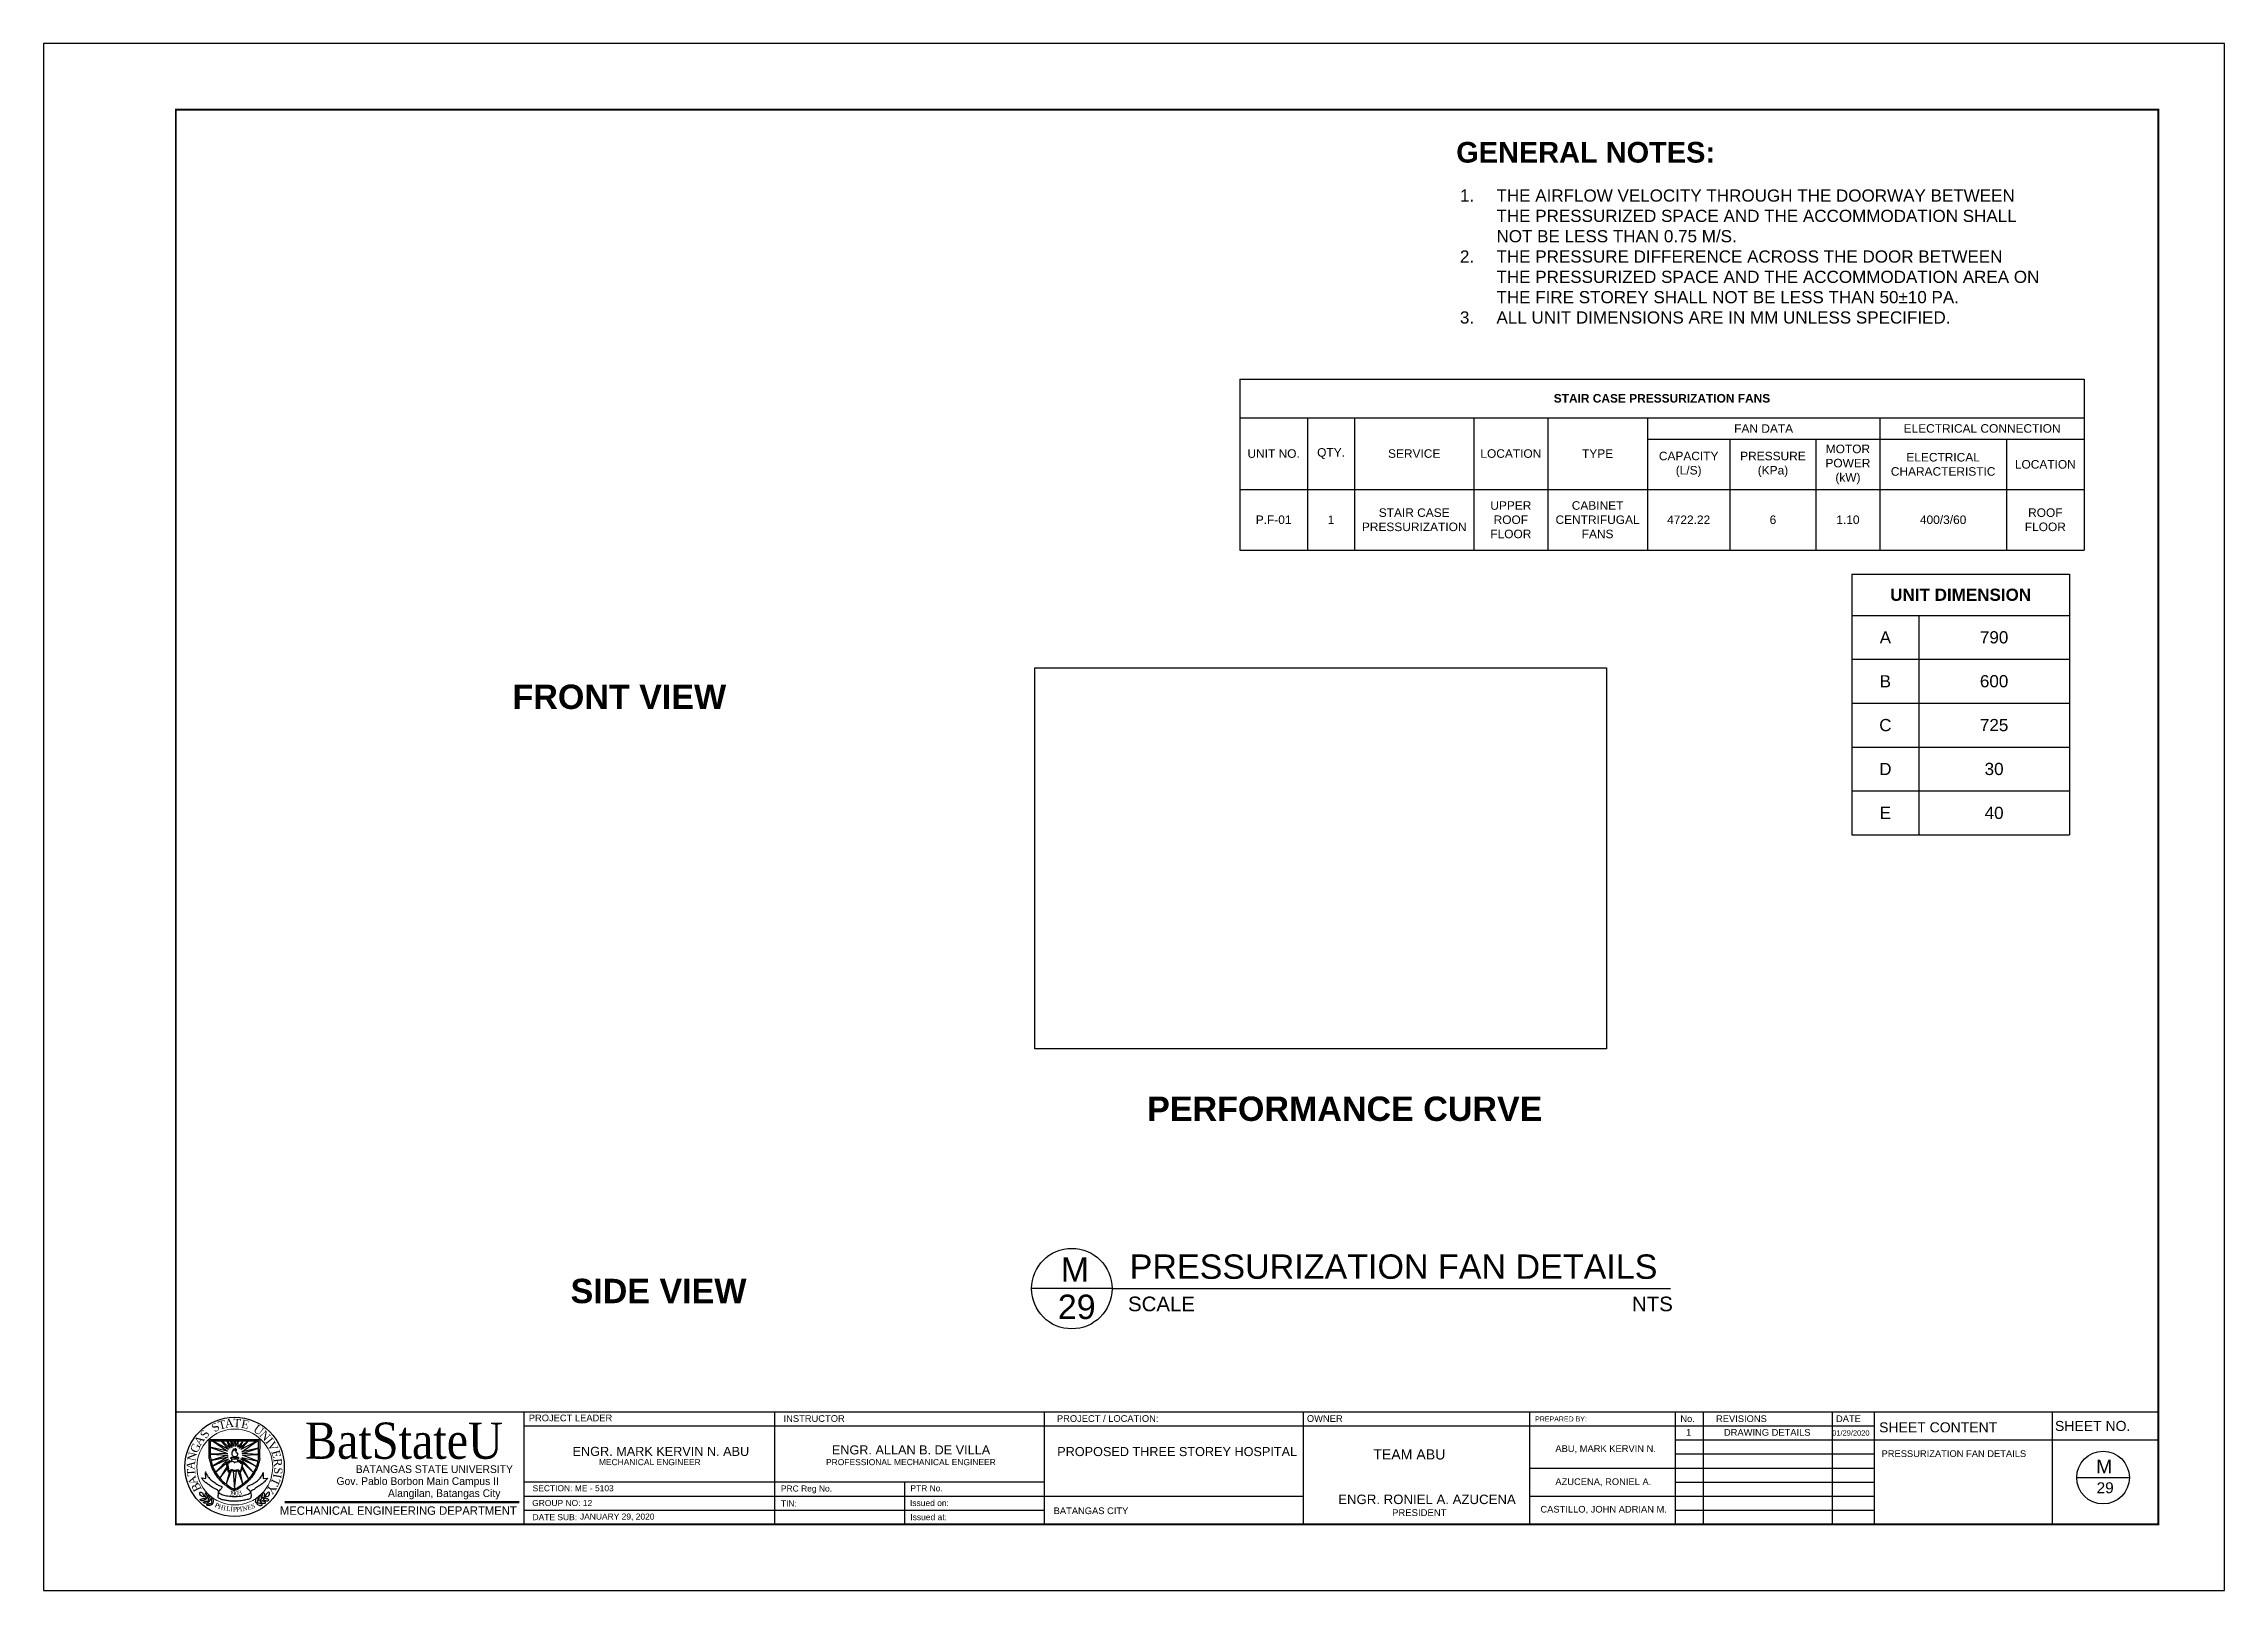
# Model space of a CAD drawing. Header units: inches. Extents: x 65.9 to 83.8, y 20.5 to 33.2.
import ezdxf
from ezdxf.enums import TextEntityAlignment as Align

# ---------------------------------------------------------------- set-up
doc = ezdxf.new("R2010")
doc.units = ezdxf.units.IN
doc.header["$MEASUREMENT"] = 0
doc.layers.add('.1', color=1, linetype='Continuous')
doc.layers.add('template', color=7, linetype='Continuous')
doc.styles.add('arial', font='arial.ttf')
doc.styles.add('CGOTHIC', font='GOTHIC.TTF')
doc.styles.add('GARAMOND', font='GARA.TTF')
picture_1 = doc.add_image_def('image1.png', size_in_pixel=(843, 562))

# ---------------------------------------------------------------- blocks, each defined once
blk = doc.blocks.new('*T1')
at = {"color": 0, "linetype": 'ByBlock', "lineweight": -2, "transparency": 16777216}
for p, q in [((0, 0), (1.784586788549234, 0)), ((0, 0), (0, -2.138368696564285)), ((1.784586788549234, 0), (1.784586788549234, -2.138368696564285)), ((0, -0.338368696564288), (1.784586788549234, -0.338368696564288)), ((0.5486860222446808, -0.338368696564288), (0.5486860222446808, -2.138368696564285)), ((0, -0.6983686965642875), (1.784586788549234, -0.6983686965642875)), ((0, -1.058368696564287), (1.784586788549234, -1.058368696564287)), ((0, -1.418368696564286), (1.784586788549234, -1.418368696564286)), ((0, -1.778368696564286), (1.784586788549234, -1.778368696564286)), ((0, -2.138368696564285), (1.784586788549234, -2.138368696564285))]:
    blk.add_line(p, q, dxfattribs=at)
at = {"color": 0, "transparency": 16777216, "char_height": 0.1, "attachment_point": 5, "style": 'arial'}
for s, insert, width in [('{\\fArial|b1|i0|c0|p34;UNIT DIMENSION}', (0.892293394274617, -0.169184348282144), 1.664586788549234), ('A', (0.2743430111223404, -0.5183686965642877), 0.4286860222446808), ('790', (1.166636405396957, -0.5183686965642877), 1.115900766304553), ('B', (0.2743430111223404, -0.8783686965642872), 0.4286860222446808), ('600', (1.166636405396957, -0.8783686965642872), 1.115900766304553), ('C', (0.2743430111223404, -1.238368696564287), 0.4286860222446808), ('725', (1.166636405396957, -1.238368696564287), 1.115900766304553), ('D', (0.2743430111223404, -1.598368696564286), 0.4286860222446808), ('30', (1.166636405396957, -1.598368696564286), 1.115900766304553), ('E', (0.2743430111223404, -1.958368696564282), 0.4286860222446808), ('40', (1.166636405396957, -1.958368696564282), 1.115900766304553)]:
    blk.add_mtext(s, dxfattribs=dict(at, insert=insert, width=width))
blk = doc.blocks.new('*T2')
at = {"color": 0, "linetype": 'ByBlock', "lineweight": -2, "transparency": 16777216}
for p, q in [((0, 0), (6.930939938397216, 0)), ((0, 0), (0, -1.403412324716573)), ((6.930939938397216, 0), (6.930939938397216, -1.403412324716573)), ((0, -0.3173333333333339), (6.930939938397216, -0.3173333333333339)), ((0.5572474676223749, -0.3173333333333339), (0.5572474676223749, -1.403412324716573)), ((0.9424120257077391, -0.3173333333333339), (0.9424120257077391, -1.403412324716573)), ((1.922062638610058, -0.3173333333333339), (1.922062638610058, -1.403412324716573)), ((2.528537654226668, -0.3173333333333339), (2.528537654226668, -1.403412324716573)), ((3.345737317862827, -0.3173333333333339), (3.345737317862827, -1.403412324716573)), ((5.253747340332325, -0.3173333333333339), (5.253747340332325, -1.403412324716573)), ((3.345737317862827, -0.4946666666666673), (6.930939938397216, -0.4946666666666673)), ((4.023224866034369, -0.4946666666666673), (4.023224866034369, -1.403412324716573)), ((4.729183287072999, -0.4946666666666673), (4.729183287072999, -1.403412324716573)), ((6.291724142940524, -0.4946666666666673), (6.291724142940524, -1.403412324716573)), ((0, -0.906256480218282), (6.930939938397216, -0.906256480218282)), ((0, -1.403412324716573), (6.930939938397216, -1.403412324716573))]:
    blk.add_line(p, q, dxfattribs=at)
at = {"color": 0, "transparency": 16777216, "char_height": 0.06999999999999999, "attachment_point": 5, "style": 'arial'}
for s, insert, width in [('{\\fArial|b1|i0|c0|p34;STAIR CASE PRESSURIZATION FANS}', (3.465469969198622, -0.1586666666666687), 6.846939938397225), ('FAN DATA', (4.299742329097583, -0.4060000000000024), 1.824010022469509), ('ELECTRICAL CONNECTION', (6.092343639364771, -0.4060000000000024), 1.593192598064892), ('UNIT NO.', (0.2786237338111874, -0.6117949067758097), 0.4732474676223691), ('QTY.', (0.7498297466650712, -0.6117949067758097), 0.3011645580853699), ('SERVICE', (1.432237332158891, -0.6117949067758097), 0.8956506129023214), ('LOCATION', (2.225300146418363, -0.6117949067758097), 0.5224750156166041), ('TYPE', (2.937137486044747, -0.6117949067758097), 0.7331996636361598), ('CAPACITY (L/S)', (3.684481091948598, -0.7004615734424782), 0.593487548171547), ('PRESSURE (KPa)', (4.376204076553691, -0.7004615734424782), 0.6219584210386305), ('MOTOR POWER (kW)', (4.991465313702676, -0.7004615734424782), 0.4405640532593313), ('ELECTRICAL CHARACTERISTIC', (5.772735741636424, -0.7004615734424782), 0.9539768026081962), ('LOCATION', (6.61133204066887, -0.7004615734424782), 0.5552157954566954), ('STAIR CASE PRESSURIZATION', (1.432237332158891, -1.154834402467429), 0.8956506129023214), ('UPPER ROOF FLOOR', (2.225300146418363, -1.154834402467429), 0.5224750156166041), ('CABINET CENTRIFUGAL FANS', (2.937137486044747, -1.154834402467429), 0.7331996636361598), ('ROOF FLOOR', (6.61133204066887, -1.154834402467429), 0.5552157954566954), ('P.F-01', (0.2786237338111874, -1.154834402467429), 0.4732474676223691), ('1', (0.7498297466650712, -1.154834402467429), 0.3011645580853699), ('4722.22', (3.684481091948598, -1.154834402467429), 0.593487548171547), ('6', (4.376204076553691, -1.154834402467429), 0.6219584210386305), ('1.10', (4.991465313702676, -1.154834402467429), 0.4405640532593313), ('400/3/60', (5.772735741636424, -1.154834402467429), 0.9539768026081962)]:
    blk.add_mtext(s, dxfattribs=dict(at, insert=insert, width=width))

msp = doc.modelspace()

# ---------------------------------------------------------------- linework, layer by layer
at = {"layer": '.1', "color": 0}
msp.add_line((83.82346403706649, 33.22344257239011), (65.92773494271594, 33.22344257239011), dxfattribs=at)
for q in [(74.03507312343636, 23.00949355143529), (79.27846869559036, 23.00949355143529)]:
    msp.add_line((74.69562005889675, 23.00949355143529), q)
msp.add_circle((74.36534659116656, 23.00949355143529), 0.3302734677301942)
at = {"layer": 'template'}
for p, q in [((65.92773494271594, 33.22344257239011), (65.92773494271594, 20.53374376003246)), ((83.82346403706649, 20.53374376003246), (83.82346403706649, 33.22344257239011)), ((67.01232458479788, 21.99904747677111), (83.2811692160254, 21.99904747677111)), ((69.8688234754704, 21.9992412844134), (69.8688234754704, 21.07603858107349)), ((69.8688234754704, 21.99904747677111), (69.8688234754704, 21.07603858107349)), ((69.8688234754704, 21.88367136480904), (80.06642793450956, 21.88367136480904)), ((71.925509130054, 21.9992412844134), (71.925509130054, 21.07603858107349)), ((71.925509130054, 21.99904747677111), (71.925509130054, 21.07603858107349)), ((74.14103942009498, 21.07603858107349), (74.14103942009498, 21.99904747677111)), ((76.26385662881447, 21.99904747677111), (76.26385662881447, 21.07603858107349)), ((78.12102072075734, 21.99904747677111), (78.12102072075734, 21.07603858107349)), ((79.3160296603971, 21.99904747677111), (79.3160296603971, 21.07603858107349)), ((79.54678188432118, 21.99904747677111), (79.54678188432118, 21.07603858107349)), ((79.74938728482417, 21.88367136480904), (80.95010609286695, 21.88367136480899)), ((80.60397775698013, 21.99904747677111), (80.60397775698013, 21.07603858107349)), ((80.95010609286695, 21.99904747677111), (80.95010609286695, 21.07603858107349)), ((82.40926672615834, 21.99904747677111), (82.40926672615834, 21.07603858107349)), ((67.28745359803762, 21.77260317593781), (67.70415643786461, 21.77182300119271)), ((67.28745359803762, 21.616387510265), (67.28745359803762, 21.77260317593781)), ((67.4361289352718, 21.67600597779973), (67.29233716015429, 21.70728920487052)), ((67.29233716015429, 21.70728920487052), (67.4361289352718, 21.65743138866248)), ((67.296288807168, 21.76123671853601), (67.69244973127203, 21.76123671853601)), ((67.296288807168, 21.62261774056965), (67.296288807168, 21.76123671853601)), ((67.4361289352718, 21.65743138866248), (67.3011407604669, 21.65156602041092)), ((67.44591077395043, 21.68969222568812), (67.31287853089694, 21.76123671853601)), ((67.31287853089694, 21.76123671853601), (67.4361289352718, 21.67600597779973)), ((67.39211093371009, 21.76123671853601), (67.38624204849415, 21.75519150969303)), ((67.38624204849415, 21.75519150969303), (67.44591077395043, 21.68969222568812)), ((67.45667030601348, 21.69946832523426), (67.39211093371009, 21.76123671853601)), ((67.43710717363817, 21.76123671853601), (67.4322159818079, 21.76123671853601)), ((67.4322159818079, 21.76123671853601), (67.45667030601348, 21.69946832523426)), ((67.47134333652198, 21.7063115949157), (67.43710717363817, 21.76123671853601)), ((67.47134333652198, 21.76123671853601), (67.46098775215026, 21.7580110609518)), ((67.46098775215026, 21.7580110609518), (67.47134333652198, 21.7063115949157)), ((67.48601582204984, 21.71413247455252), (67.47134333652198, 21.76123671853601)), ((67.48992877551134, 21.76123671853601), (67.48601582204984, 21.71413247455252)), ((67.50362302267493, 21.76123671853601), (67.48992877551134, 21.76123671853601)), ((67.52123022330065, 21.76123671853601), (67.50362302267493, 21.71511008450674)), ((67.50362302267493, 21.71511008450674), (67.50362302267493, 21.76123671853601)), ((67.5642699864965, 21.76123671853601), (67.52123022330065, 21.70826681482519)), ((67.52123022330065, 21.70826681482519), (67.52807734688062, 21.76123671853601)), ((67.52807734688062, 21.76123671853601), (67.52123022330065, 21.76123671853601)), ((67.60926622642458, 21.76123671853601), (67.53590270882776, 21.69849071527919)), ((67.53590270882776, 21.69849071527919), (67.5642699864965, 21.76123671853601)), ((67.68360743740934, 21.76123671853601), (67.5466627858709, 21.6887146157333)), ((67.5466627858709, 21.6887146157333), (67.60926622642458, 21.76123671853601)), ((67.55350990945172, 21.67014031807271), (67.68360743740934, 21.76123671853601)), ((67.69244973127203, 21.70044593518842), (67.55350990945172, 21.67014031807271)), ((67.55742286291562, 21.65547616875265), (67.69244973127203, 21.70044593518842)), ((67.69244973127203, 21.64961080050174), (67.55742286291562, 21.65547616875265)), ((67.69244973127203, 21.62144269540509), (67.69244973127203, 21.76123671853601)), ((67.70128494040065, 21.616387510265), (67.70415643786461, 21.77182300119271)), ((79.3160296603971, 21.76829525284672), (81.25574320537416, 21.76829525284672)), ((80.6497810187341, 21.76829525284672), (83.28116921602552, 21.76829525284672)), ((67.25803105472048, 21.45114270813452), (67.25612057074281, 21.50083090736758)), ((67.44004134375487, 21.64178992086492), (67.30104145053966, 21.59951787418533)), ((67.30104145053966, 21.59951787418533), (67.4410195821209, 21.63005860141054)), ((67.3011407604669, 21.65156602041092), (67.44004134375487, 21.64178992086492)), ((67.4410195821209, 21.63005860141054), (67.3144577533566, 21.55232258295335)), ((67.3144577533566, 21.55232258295335), (67.44591077395043, 21.61246191370331)), ((67.44591077395043, 21.61246191370331), (67.33844396732567, 21.50265869104159)), ((67.33844396732567, 21.50265869104159), (67.45569261262878, 21.60073059424867)), ((67.431237743443, 21.54598501974347), (67.3750822043983, 21.45306051809423)), ((67.3750822043983, 21.45306051809423), (67.43319422017439, 21.53132087042509)), ((67.425092214339, 21.57513508061701), (67.43903749134765, 21.51106971227805)), ((67.42585025300494, 21.40557040935949), (67.4703650981555, 21.51665701258177)), ((67.45373613589655, 21.50688091303631), (67.42585025300494, 21.40557040935949)), ((67.43590058882236, 21.57377170268306), (67.44635711223557, 21.51420482637202)), ((67.46945846217741, 21.61383116857159), (67.46945846217741, 21.59564667271389)), ((67.48210286858628, 21.51372418271826), (67.49436926921922, 21.36269608445845)), ((67.49436926921922, 21.36269608445845), (67.50949190788955, 21.51470179267254)), ((67.51981307469745, 21.61165928890751), (67.51981307469745, 21.59348188167838)), ((67.52220846166554, 21.51372418271826), (67.56164891727431, 21.4045760903043)), ((67.64895878113524, 21.50045194183086), (67.53492447046202, 21.60366342411198)), ((67.56164891727431, 21.4045760903043), (67.53981566229018, 21.50785852299056)), ((67.55771878683353, 21.5685464153678), (67.54307954506046, 21.51315959402318)), ((67.6739053087048, 21.55132182714273), (67.5466627858709, 21.61246191370331)), ((67.5466627858709, 21.61246191370331), (67.64895878113524, 21.50045194183086)), ((67.54883071468439, 21.51002447992918), (67.56591189800437, 21.57561696765678)), ((67.55350990945172, 21.62419294168255), (67.6739053087048, 21.55132182714273)), ((67.55350990945172, 21.62419294168255), (67.68641984196452, 21.59379656091728)), ((67.5544881478186, 21.53718653015236), (67.60922012113124, 21.44819943912684)), ((67.55937879466731, 21.64178992086492), (67.69244973127203, 21.64961080050174)), ((67.68641984196452, 21.59379656091728), (67.55937879466731, 21.64178992086492)), ((67.60922012113124, 21.44819943912684), (67.56035703303294, 21.5498954595623)), ((67.72815104521854, 21.50125724236257), (67.73018524052466, 21.4524734681985)), ((78.12102072075734, 21.53754302892214), (80.06642793451019, 21.53754302892214)), ((79.3160296603971, 21.65291914088472), (80.95010609286695, 21.65291914088446)), ((79.74938728482417, 21.53754302892214), (80.95010609286695, 21.53754302892214)), ((67.22487967627481, 21.45801877447401), (67.25803105472048, 21.45114270813452)), ((67.73018524052466, 21.4524734681985), (67.76273073732565, 21.45354269627576)), ((69.8688234754704, 21.42397431715657), (74.14103942009498, 21.42397431715657)), ((69.8688234754704, 21.30799573846216), (76.26385662881447, 21.30799573846151)), ((72.99337305130396, 21.42397431715657), (72.99337305130396, 21.07603858107317)), ((78.12102072075734, 21.30679080499796), (80.06642793451019, 21.30679080499796)), ((79.3160296603971, 21.4221669169601), (80.95010609286695, 21.42216691695982)), ((79.74938728482417, 21.30679080499796), (80.95010609286695, 21.30679080499796)), ((82.61133247871052, 21.45893319757694), (83.04399289856926, 21.45893319757694)), ((69.8688234754704, 21.19201715976767), (71.73165568623827, 21.19201715976767)), ((69.8688234754704, 21.19201715976767), (74.14103942009436, 21.19201715976761)), ((71.925509130054, 21.19201715976767), (73.78834134082146, 21.19201715976767)), ((79.3160296603971, 21.19141469303555), (80.95010609286695, 21.19141469303555)), ((65.92773494271594, 20.53374376003246), (83.82346403706649, 20.53374376003246))]:
    msp.add_line(p, q, dxfattribs=at)
at = {"layer": 'template', "linetype": 'Continuous', "ltscale": 0.5}
msp.add_line((71.925509130054, 21.99904747677111), (71.925509130054, 21.07603858107349), dxfattribs=at)
at = {"layer": 'template', "linetype": 'Continuous', "lineweight": 50}
msp.add_line((67.9072063277479, 21.25780706203481), (69.82889395700207, 21.25780706203481), dxfattribs=at)
at = {"layer": 'template', "linetype": 'Continuous', "const_width": 0.01538348159496552}
msp.add_lwpolyline([(67.01232458479788, 21.07603858107349), (83.28116921602552, 21.07603858107349), (83.28116921602552, 32.68114775134937), (67.01232458479788, 32.68114775134937)], close=True, dxfattribs=at)
at = {"layer": 'template'}
for centre, radius in [((67.49510494028308, 21.54733594352875), 0.4078973871286183), ((82.82766268863944, 21.45893319757694), 0.2163302099292027)]:
    msp.add_circle(centre, radius, dxfattribs=at)
at = {"layer": 'template', "lineweight": 20}
for centre, radius in [((67.49510494028308, 21.54733594352875), 0.4078973871286183), ((67.49656690523133, 21.54615943638082), 0.3115138114133634)]:
    msp.add_circle(centre, radius, dxfattribs=at)
at = {"layer": 'template', "start_tangent": (-0.9999999999999999, 0)}
msp.add_spline([(67.49316268440461, 21.62994492583395), (67.48081671675138, 21.6366555740105), (67.47431892508834, 21.6468295380729), (67.47431892508834, 21.65808604339118), (67.47431892508834, 21.6667449160564), (67.47691793275774, 21.67129077319721), (67.47951748540746, 21.67994964586311), (67.48341626940058, 21.67908367115446), (67.48471550074524, 21.68774254381996), (67.48731505339524, 21.69423662544984), (67.49078057861342, 21.68947420176231), (67.49749472717397, 21.68341325322548), (67.50269328749201, 21.68341325322548), (67.50226002871719, 21.69034017647159), (67.49987737794649, 21.69661769155546), (67.50031063672137, 21.69878248259105), (67.50659207148541, 21.69337065074059), (67.50659207148541, 21.68839195198266), (67.50767494593217, 21.68362952829555), (67.50767494593217, 21.6784342629911), (67.50572555393623, 21.67042479848798), (67.51049085547979, 21.66306474214825), (67.5163390314705, 21.66328130869503), (67.5200209135867, 21.65375675279564), (67.51893803913978, 21.64596356336385), (67.51330676502565, 21.63535675768467), (67.50789184781061, 21.63081060906766), (67.50117715426998, 21.62951179274124), (67.4929463275075, 21.62951179274124), (67.49337958628209, 21.62951179274124)], degree=3, dxfattribs=at)
at = {"layer": 'template'}
for points, knots in [([(67.25906016134994, 21.50602805473947), (67.24996735364229, 21.50602805473947), (67.27207945422262, 21.4766325961519), (67.28247655253196, 21.45622662112954), (67.3105822365122, 21.43126436870783), (67.34211450500757, 21.4128454025264), (67.36263237617251, 21.39203074516474), (67.3956532583409, 21.38671998856527), (67.38781428459791, 21.37002602201555), (67.37925106806111, 21.36104197281169), (67.36780680052843, 21.35409095516219), (67.35894288961552, 21.33636198727994), (67.38681528045103, 21.3205777521746), (67.41864544524267, 21.31142039983832), (67.45802613020427, 21.30458023141683), (67.49035995632701, 21.30499373440948), (67.52835851506458, 21.30434727441881), (67.57068745172361, 21.30942411639945), (67.60580797275324, 21.32371043032178), (67.62501469117163, 21.33508224791803), (67.62505855859129, 21.34736601084274), (67.61472993231737, 21.35487565915669), (67.60812400022283, 21.36404182188106), (67.59619864094796, 21.37027745171254), (67.59983415881473, 21.38258647891832), (67.61076439591287, 21.39563304245079), (67.63560272961607, 21.39960087697197), (67.66145276420573, 21.41800593069938), (67.68600760955954, 21.43483750214541), (67.70442406092812, 21.45347091650414), (67.71578634458618, 21.47039216034922), (67.72579135991171, 21.48298015940911), (67.72817017498565, 21.49907198522156), (67.72815104521854, 21.50125724236126)], [0, 0, 0, 0, 0.05015677469219555, 0.09732988766647072, 0.1694151139278983, 0.2384692306494788, 0.2973822676683504, 0.3451903182396956, 0.3616090209925562, 0.3847529242964197, 0.4154017067456758, 0.4352101649147582, 0.4800821809355452, 0.5490858808861575, 0.6375930781833767, 0.6923967532031811, 0.7281811549174904, 0.8475461255036302, 0.9203779007532701, 0.9448798244669602, 0.9592911423911742, 0.9797220685047265, 1.010309388920202, 1.0239692014398, 1.04625377209704, 1.066064239801861, 1.119080784730223, 1.173808363987066, 1.241086004031144, 1.282544166848485, 1.318293235418971, 1.350594180699833, 1.379884751441026, 1.379884751441026, 1.379884751441026, 1.379884751441026]), ([(67.25615006500814, 21.50492157645909), (67.2569812057844, 21.50588393411753), (67.25848601516842, 21.50654755906539), (67.26076007389858, 21.50651116772532), (67.26111473440787, 21.50650549215903)], [3.048467652411605, 3.048467652411605, 3.048467652411605, 3.048467652411605, 3.058869043701317, 3.060790980851063, 3.060790980851063, 3.060790980851063, 3.060790980851063]), ([(67.76273073731605, 21.45354269627576), (67.76344592763425, 21.4535661926635), (67.76782651307494, 21.4527410536901), (67.74301179597538, 21.42947333148554), (67.72784102389929, 21.40948891428864), (67.69675675454133, 21.39226730353739), (67.66810731142377, 21.37298058335106), (67.64714323219923, 21.35609776684096), (67.62450753236428, 21.34869885225883), (67.6291263304623, 21.32517586784673), (67.63473356897921, 21.30643042639123), (67.62147161181801, 21.28352150147866), (67.59413509442501, 21.27835054531102), (67.55849417416655, 21.26910803218349), (67.51467065422364, 21.26576209894052), (67.47180688652426, 21.26470376614021), (67.43376218510363, 21.27053195721181), (67.40020210299409, 21.27410752178879), (67.37596380639744, 21.28280374716693), (67.36282024300019, 21.2927164281691), (67.35809102939888, 21.30159221365245), (67.36195688593355, 21.31757940924562), (67.3653302667806, 21.33338574182018), (67.35987449346553, 21.36065533637928), (67.32109524983818, 21.36865708732425), (67.2915280314713, 21.39371594295649), (67.26398859866819, 21.41501615531636), (67.24046819199779, 21.43108070048349), (67.23249271656957, 21.44683164456962), (67.21958160776703, 21.45899855594699), (67.224612540783, 21.45833157446362), (67.22989336732812, 21.45697886380041)], [1.525095656157899, 1.525095656157899, 1.525095656157899, 1.525095656157899, 1.532073439714945, 1.584611653445307, 1.633557699203474, 1.698069394868759, 1.768711422982009, 1.823631015308407, 1.856154234178382, 1.874433490199606, 1.942755212561803, 1.959564091195693, 2.013837299675208, 2.081715660362138, 2.16866491017215, 2.253261208395837, 2.318126109263639, 2.380395805849081, 2.439478836986802, 2.457200355228811, 2.47009170078436, 2.492272387439186, 2.543517825134331, 2.560296933448299, 2.63925905372425, 2.721631091937967, 2.780104208351207, 2.83264790874378, 2.871086442014402, 2.885372415228334, 2.911144755596124, 2.911144755596124, 2.911144755596124, 2.911144755596124]), ([(67.4895035720464, 21.4226042036153), (67.491680305075, 21.42225859729275), (67.49549488754721, 21.42165294478341), (67.49824796542472, 21.42192096556108), (67.5003238319089, 21.42254857042048)], [0, 0, 0, 0, 0.01145534241193477, 0.02007473945295952, 0.02007473945295952, 0.02007473945295952, 0.02007473945295952]), ([(67.4895035720464, 21.41888264013799), (67.491680305075, 21.41853703381632), (67.49549488754721, 21.41793138130681), (67.49824796542472, 21.41819940208479), (67.5003238319089, 21.41882700694397)], [0, 0, 0, 0, 0.01145534241193477, 0.02007473945295952, 0.02007473945295952, 0.02007473945295952, 0.02007473945295952]), ([(67.4905200863657, 21.4100885334487), (67.49235045671256, 21.41037443813546), (67.4953991057815, 21.41080708613175), (67.49773488376084, 21.41065300428319), (67.4991071101941, 21.41031865142439)], [0.001785475800253517, 0.001785475800253517, 0.001785475800253517, 0.001785475800253517, 0.01145534241193477, 0.01823655825535834, 0.01823655825535834, 0.01823655825535834, 0.01823655825535834]), ([(67.490818582672, 21.40641334536401), (67.49254479550146, 21.40667995719521), (67.49536127640206, 21.40706519754657), (67.49756012216446, 21.40694209217632), (67.49874522155565, 21.40668111567463)], [0.002311788731337244, 0.002311788731337244, 0.002311788731337244, 0.002311788731337244, 0.01145534241193477, 0.01762460161133982, 0.01762460161133982, 0.01762460161133982, 0.01762460161133982])]:
    msp.add_open_spline(points, degree=3, knots=knots, dxfattribs=at)
for points in [[(67.28745359803739, 21.61638751026508), (67.3001385429994, 21.56225468366175), (67.32654934393636, 21.50164344942992), (67.36274143857273, 21.45080831474358), (67.43512671780482, 21.38530903073793), (67.48403536621558, 21.35695863353108), (67.49381720489382, 21.35402580366717)], [(67.29628880716788, 21.62261774056965), (67.30897375212689, 21.56848491396674), (67.33538455306436, 21.50787367973423), (67.3715766477006, 21.45703854504769), (67.44396192693179, 21.39153926104224), (67.49287057534431, 21.36318886383539), (67.50265241402431, 21.36025603397128)], [(67.42509221433889, 21.57513508061713), (67.42493232957534, 21.58210120765404), (67.43519391002818, 21.58358458141343), (67.44636801182637, 21.58784881966828), (67.45996143776338, 21.59464137255419), (67.46945846217702, 21.59564667271418), (67.46945846217702, 21.59986665986987)], [(67.43903749134765, 21.51106971227805), (67.44792556349759, 21.50468260228002), (67.45733627107441, 21.50688091303637), (67.46361062110438, 21.51356532838774), (67.47036509815527, 21.51665701258177), (67.47981776916063, 21.51665701258177), (67.48713739004748, 21.51513288543437), (67.49445701093353, 21.51147544664139), (67.50648198560978, 21.51408794456198), (67.51380160649464, 21.5161781177831), (67.52220846166554, 21.5137241827184), (67.5398156622899, 21.50785852299064), (67.54883071468439, 21.51002447992918)], [(67.44635711223535, 21.51420482637202), (67.45629045523984, 21.51420482637202), (67.45785890650197, 21.518384881339), (67.46465589196035, 21.52204261160712), (67.47615823120904, 21.52465510952682), (67.48713739004748, 21.51942982221193), (67.49393383052617, 21.518384881339), (67.50282190267652, 21.51890749751369), (67.50961888813416, 21.52204261160712), (67.51955223113967, 21.5230875524797), (67.52582603618978, 21.52256493630589), (67.5315772058124, 21.518384881339), (67.53471410833939, 21.51577238341904), (67.54307954506007, 21.5131595940232)], [(67.69244973127203, 21.62261774056965), (67.67976478631252, 21.56848491396674), (67.6533539853738, 21.50787367973423), (67.61716189073942, 21.45703854504769), (67.54477661150682, 21.39153926104224), (67.49586796309532, 21.36318886383539), (67.48608612441691, 21.36025603397128)], [(67.70128494040054, 21.61638751026508), (67.68859999544, 21.56225468366175), (67.66218919450316, 21.50164344942992), (67.62599709986628, 21.45080831474358), (67.55361182063572, 21.38530903073793), (67.50470317222269, 21.35695863353108), (67.49492133354605, 21.35402580366717)], [(67.56570018863735, 21.57480399446909), (67.563480856047, 21.58262353235339), (67.55250115223023, 21.5800110344327), (67.54622734717887, 21.58314614852672), (67.54152199338873, 21.58889376054089), (67.53472555290986, 21.59307381550762), (67.52897438328702, 21.59725416195003), (67.51981307469734, 21.59725416195003)], [(67.2396018163441, 21.30138457809307), (67.21996592366159, 21.30841267783076), (67.2108807969361, 21.3224688773068), (67.20970848960636, 21.33623236916598), (67.21146695060017, 21.33857516353022), (67.22348284564728, 21.3374037663482), (67.2354987406944, 21.3265687674456), (67.24018797000892, 21.31602647615993), (67.24165309909873, 21.30607016682309), (67.24165309909873, 21.30109187047558), (67.24048079176939, 21.30109187047558), (67.23784335535234, 21.30372737245728), (67.23755002344936, 21.30372737245728)], [(67.26357851105726, 21.28790330964791), (67.2685452578589, 21.30093064043286), (67.26730357115852, 21.31705959520393), (67.26419935440762, 21.32636475051926), (67.25737058769701, 21.33256828184919), (67.25426637094253, 21.3319480137235), (67.25178299754222, 21.32326312653326), (67.25116215419396, 21.31519850746936), (67.25240384089287, 21.3058933521536), (67.25240384089287, 21.30217117668429), (67.25612890099526, 21.29596792871207), (67.26357851105726, 21.28852357777368), (67.26482019775679, 21.28852357777368)], [(67.28848927657677, 21.26652630281707), (67.29345602338051, 21.27955363360185), (67.2922143366786, 21.29568258837251), (67.28911011992787, 21.30498774368844), (67.28228135321555, 21.31119127501752), (67.27917713646482, 21.31057100689206), (67.27669376306395, 21.30188611970176), (67.27607291971307, 21.29382150063777), (67.27731460641311, 21.2845163453225), (67.27731460641311, 21.28079416985353), (67.28103966651636, 21.2745909218804), (67.28848927657677, 21.26714657094275), (67.28973096327829, 21.26714657094275)], [(67.70030975986711, 21.26836264822959), (67.69589207274643, 21.28158626202024), (67.69780707868497, 21.2976491920178), (67.70129766006372, 21.30681641181119), (67.70837984486045, 21.31272898436866), (67.71145541132117, 21.31197946109118), (67.71357346888752, 21.30319833126061), (67.71385656076538, 21.29511480566243), (67.71222688054488, 21.28586970730224), (67.71207124402596, 21.28215078709603), (67.70809006330953, 21.27610872136695), (67.70033569533857, 21.26898237389424), (67.69909509456565, 21.26903429293942)], [(67.72609258309845, 21.28867935775865), (67.72167489597754, 21.30190297154887), (67.72358990191711, 21.31796590154702), (67.72708048329483, 21.32713312134011), (67.73416266809207, 21.33304569389692), (67.7372382345525, 21.33229617062035), (67.73935629211749, 21.32351504078992), (67.73963938399712, 21.31543151519189), (67.73800970377673, 21.30618641683075), (67.73785406725605, 21.30246749662522), (67.73387288654058, 21.29642543089635), (67.7261185185699, 21.28929908342267), (67.72487791779761, 21.28935100246862)], [(67.75061200537695, 21.30114629079578), (67.77052459349798, 21.30734720215453), (67.78018951112566, 21.32101122932808), (67.78193629050892, 21.3347136661339), (67.78027732740784, 21.33712793867964), (67.76822296096677, 21.33645999043376), (67.75576452724354, 21.32613689185969), (67.75063859072506, 21.31579989268586), (67.74875843661735, 21.30591355264518), (67.74855027751258, 21.30093961011387), (67.7497215595885, 21.3008905920506), (67.75246688850356, 21.30341350915326), (67.75275996387055, 21.30340124397223)], [(67.25866632826862, 21.28134860410948), (67.24755710593294, 21.27292452550905), (67.2317281390252, 21.26958854371362), (67.22192573054835, 21.26995578358354), (67.21405466764256, 21.27476849846085), (67.21377857494835, 21.27792201507141), (67.22141710168896, 21.28274356235091), (67.22898315335001, 21.28560335070118), (67.23826271016404, 21.28702374735091), (67.24183521456379, 21.28806864090016), (67.24883472927533, 21.28623475105043), (67.25807100152323, 21.28117448169887), (67.25841956929915, 21.27998272401906)], [(67.28357709378898, 21.25997159727713), (67.27246787145319, 21.25154751867724), (67.25663890454544, 21.24821153688209), (67.24683649606808, 21.24857877675261), (67.2389654331628, 21.2533914916291), (67.23868934046985, 21.25654500823965), (67.24632786721011, 21.26136655552009), (67.25389391887049, 21.26422634386956), (67.26317347568292, 21.26564674051913), (67.26674598008489, 21.26669163406909), (67.2737454947954, 21.26485774421949), (67.28298176704348, 21.25979747486725), (67.2833303348186, 21.25860571718756)], [(67.31083247396671, 21.2406441104802), (67.29972325163035, 21.2322200318806), (67.283894284723, 21.22888405008528), (67.2740918762473, 21.22925128995554), (67.26622081334077, 21.23406400483163), (67.26594472064667, 21.23721752144273), (67.27358324738807, 21.24203906872314), (67.28114929904783, 21.2448988570725), (67.29042885586111, 21.24631925372237), (67.29400136026183, 21.24736414727165), (67.30100087497303, 21.24553025742274), (67.31023714722053, 21.24046998807018), (67.31058571499707, 21.23927823039061)], [(67.31574465675394, 21.24719881601946), (67.32071140355637, 21.26022614680418), (67.31946971685633, 21.27635510157553), (67.31636550010333, 21.28566025689078), (67.30953673339312, 21.29186378822054), (67.30643251664188, 21.29124352009516), (67.3039491432414, 21.28255863290475), (67.30332829989064, 21.27449401384088), (67.30456998659233, 21.2651888585258), (67.30456998659233, 21.26146668305618), (67.30829504669308, 21.25526343508339), (67.31574465675394, 21.2478190841458), (67.31698634345437, 21.2478190841458)], [(67.67227006972232, 21.25019170243369), (67.66785238260306, 21.26341531622377), (67.66976738854046, 21.27947824622218), (67.67325796991898, 21.28864546601509), (67.68034015471645, 21.29455803857207), (67.68341572117541, 21.29380851529536), (67.68553377874159, 21.28502738546485), (67.68581687062064, 21.27694385986619), (67.68418719039911, 21.26769876150591), (67.68403155388168, 21.26397984130021), (67.68005037316473, 21.25793777557051), (67.67229600519343, 21.25081142809794), (67.67105540442199, 21.25086334714301)], [(67.67690388250631, 21.24343733469653), (67.68765115046281, 21.23455610997088), (67.7033267855218, 21.23056118401102), (67.71313597672955, 21.23051823145378), (67.7212013915179, 21.2349976220441), (67.7216091017552, 21.23813683636488), (67.7141788602635, 21.24327355908811), (67.70673900281426, 21.24644720813161), (67.69752695302489, 21.24825437165039), (67.69400126346162, 21.24944772965308), (67.6869311892153, 21.24790811660607), (67.67749140796766, 21.24323847197872), (67.67709331368823, 21.24206233133786)], [(67.70494357265213, 21.26160828049226), (67.71569084060971, 21.25272705576669), (67.73136647566557, 21.24873212980766), (67.74117566687428, 21.24868917725034), (67.74924108166144, 21.25316856784034), (67.74964879189761, 21.25630778216047), (67.74221855040801, 21.26144450488392), (67.7347786929599, 21.26461815392726), (67.72556664316906, 21.26642531744603), (67.72204095360402, 21.26761867544912), (67.71497087935981, 21.26607906240188), (67.70553109811246, 21.26140941777454), (67.70513300383314, 21.26023327713345)], [(67.73072639588221, 21.28192499002149), (67.74147366384054, 21.27304376529598), (67.75714929889759, 21.26904883933689), (67.76695849010625, 21.26900588677962), (67.77502390489363, 21.27348527736897), (67.7754316151306, 21.27662449168956), (67.76800137363946, 21.28176121441318), (67.76056151619039, 21.28493486345634), (67.75134946640051, 21.28674202697594), (67.74782377683661, 21.28793538497818), (67.74075370259291, 21.2863957719308), (67.73131392134357, 21.28172612730328), (67.73091582706425, 21.2805499866627)]]:
    msp.add_spline(points, degree=3, dxfattribs=at)
for points, end_tangent in [([(67.43590058882225, 21.57377170268306), (67.44949401475887, 21.58108687174457), (67.458904722337, 21.58944698167779), (67.46831542991382, 21.59205977107355), (67.47772668247055, 21.59310471194631), (67.48713739004748, 21.58944698167779), (67.49079692800004, 21.58474460201229), (67.49445701093353, 21.58213181261679), (67.49968500014913, 21.58683448375849), (67.51170997482402, 21.58944698167779), (67.52321231407242, 21.59153715489968), (67.53575992417447, 21.58578954288539), (67.54412536089566, 21.57742914147589), (67.55458133932828, 21.57377170268306), (67.55771878683314, 21.57533925973022), (67.55771878683314, 21.5685464153678)], (0, -0.9999999999999999)), ([(67.46696006567205, 21.62638542292227), (67.48277155854387, 21.62551973968929), (67.49923321206975, 21.62487033152602), (67.51027994837884, 21.62508660659624), (67.52002636338287, 21.62616914785188), (67.5254418255781, 21.62573601475968), (67.52565818247697, 21.62054074945562), (67.52565818247697, 21.61621145886037), (67.52370879047854, 21.61231500988201), (67.5191603908132, 21.61166560171874), (67.51006304650028, 21.61079962700965), (67.49425155362817, 21.61079962700965), (67.47540724933194, 21.61036678539294), (67.47064249276795, 21.61318069311578), (67.46522757555246, 21.61664430047746), (67.46674370877307, 21.62660198946899), (67.46674370877307, 21.62768423924863)], (-0.9999999999999999, 0))]:
    msp.add_spline(points, degree=3, dxfattribs=dict(at, end_tangent=end_tangent))

# ---------------------------------------------------------------- block references
for name, p in [('*T2', (75.74277023294557, 30.4717874483501)), ('*T1', (80.76715619121694, 28.87051920426565))]:
    msp.add_blockref(name, p)

# ---------------------------------------------------------------- texts
at = {"attachment_point": 1, "style": 'arial'}
for s, width, heights, insert, char_height in [('{\\fArial|b1|i0|c0|p34;GENERAL NOTES:}', 4.845101552744879, [0.1552182810368349], (77.51964066513223, 32.41724449838937), 0.17), ('\\pi-0.3,l0.4,t0.4;1.^ITHE AIRFLOW VELOCITY THROUGH THE DOORWAY BETWEEN THE PRESSURIZED SPACE AND THE ACCOMMODATION SHALL NOT BE LESS THAN 0.75 M/S.\\P2.^ITHE PRESSURE DIFFERENCE ACROSS THE DOOR BETWEEN THE PRESSURIZED SPACE AND THE ACCOMMODATION AREA ON THE FIRE STOREY SHALL NOT BE LESS THAN 50±10 PA.\\P3.^IALL UNIT DIMENSIONS ARE IN MM UNLESS SPECIFIED.', 4.845101552744879, [0], (77.45020352144661, 32.0269832650671), 0.1), ('{\\fArial|b1|i0|c0|p34;FRONT VIEW}', 3.004501044626522, [0], (69.77529419923854, 27.96477504878818), 0.2), ('{\\fArial|b1|i0|c0|p34;PERFORMANCE CURVE}', 3.573082626934649, [0], (74.98338405003084, 24.58515416072652), 0.2), ('M', 5.549897135456746, [0], (74.2742919688166, 23.26532174680581), 0.2), ('PRESSURIZATION FAN DETAILS', 5.549897135456746, [0], (74.84019414758491, 23.28968996299599), 0.2), ('{\\fArial|b1|i0|c0|p34;SIDE VIEW}', 3.004501044626522, [0], (70.25198638618772, 23.08999819813786), 0.2), ('29', 5.549897135456746, [0], (74.25025852707279, 22.96000705609564), 0.2), ('\\pt2.52;SCALE                                                                             NTS', 5.044561879278717, [0], (74.82656109440263, 22.94384263137729), 0.12)]:
    msp.add_mtext_dynamic_manual_height_columns(s, width=width, gutter_width=1, heights=heights, dxfattribs=dict(at, insert=insert, char_height=char_height))
at = {"layer": 'template'}
for s, height, style, width, p in [('BatStateU', 0.2974892545499386, 'GARAMOND', 0.9999999927252612, (68.88420732905158, 21.6133540109068)), ('BATANGAS STATE UNIVERSITY', 0.063322209838045, 'CGOTHIC', 0.999999992725142, (69.13406723918635, 21.49680541170634)), ('Gov. Pablo Borbon Main Campus II', 0.063322209838045, 'CGOTHIC', 0.999999992725142, (68.99723065251604, 21.39854195202225)), ('Alangilan, Batangas City', 0.063322209838045, 'CGOTHIC', 0.999999992725142, (69.21500061169436, 21.29955933980194))]:
    msp.add_text(s, height=height, dxfattribs=dict(at, style=style, width=width)).set_placement(p, align=Align.CENTER)
at = {"layer": 'template', "style": 'arial'}
for s, height, p in [('PROJECT LEADER', 0.05481516051081679, (69.90912812107567, 21.92117025829434)), ('INSTRUCTOR', 0.05480365318206463, (71.9999232104569, 21.91628930924228)), ('PROJECT / LOCATION:', 0.05480365318206463, (74.24286396145115, 21.91628930924228)), ('PROJECT / LOCATION:', 0.05480365318206463, (74.24286396145115, 21.91628930924228)), ('PROJECT / LOCATION:', 0.05480365318206463, (74.24286396145115, 21.91628930924228)), ('OWNER', 0.05480365318206463, (76.29435331376763, 21.91628930924228)), ('PREPARED BY: ', 0.04110273988654849, (78.16755985197094, 21.91946736603084)), ('No.', 0.05480365318206463, (79.35889538921501, 21.91488537579071)), ('1', 0.05480365318206463, (79.40616878294301, 21.80317903546726)), ('REVISIONS', 0.05480365318206463, (79.65187876180326, 21.91488537579071)), ('DRAWING DETAILS', 0.05480365318206463, (79.71678494181035, 21.80235319874599)), ('01/29/2020', 0.0438429225456517, (80.6049501611665, 21.80321505045456)), ('DATE', 0.05480365318206463, (80.63634613836197, 21.91488537579071)), ('SHEET CONTENT', 0.08220547977309696, (80.99013524775441, 21.83029457506175)), ('SHEET NO.', 0.08220547977309696, (82.4334393387916, 21.84170742360105)), ('ENGR. MARK KERVIN N. ABU', 0.07437126358779919, (70.26863161105521, 21.63691704003572)), ('ENGR. ALLAN B. DE VILLA', 0.07437126358779919, (72.3963372510515, 21.64909856063316)), ('PROPOSED THREE STOREY HOSPITAL', 0.07437126358779919, (74.24555424311242, 21.63539616060559)), ('TEAM ABU', 0.08288651421277934, (76.83884276404231, 21.60761597428184)), ('ABU, MARK KERVIN N.', 0.05480365318206463, (78.33340580032322, 21.66923989883297)), ('PRESSURIZATION FAN DETAILS', 0.05480365318206463, (81.01023777428671, 21.62825592774332)), ('MECHANICAL ENGINEER', 0.04958084239186611, (70.4843293927427, 21.56105362937675)), ('PROFESSIONAL MECHANICAL ENGINEER', 0.04958084239186611, (72.34848653045307, 21.56105362937675)), ('M', 0.112504446685946, (82.77177458310919, 21.49261005160296)), ('SECTION: ME - 5103', 0.04958084239186611, (69.94054935548061, 21.34699169967133)), ('PRC Reg No.', 0.04958084239186611, (71.9780779189546, 21.34459538893334)), ('PTR No.', 0.04958084239186611, (73.04060521513017, 21.34699169967139)), ('ENGR. RONIEL A. AZUCENA', 0.07758177730316146, (76.55119492082903, 21.24173655852386)), ('AZUCENA, RONIEL A.', 0.05480365318206463, (78.33340580032322, 21.39784861692932)), ('29', 0.09000355734875679, (82.77525200893315, 21.33035008852747)), ('GROUP NO: 12', 0.04958084239186611, (69.9372184855491, 21.2256618186481)), ('DATE SUB:', 0.04958084239186611, (69.93996738384689, 21.10968323995383)), ('JANUARY 29, 2020', 0.04958084239186611, (70.32872542187218, 21.11444492078449)), ('TIN:', 0.04958084239186611, (71.97807791896057, 21.22157596341956)), ('Issued on:', 0.04958084239186611, (73.03727434519905, 21.2256618186479)), ('Issued at:', 0.04958084239186611, (73.04006148523584, 21.10968323995366)), ('BATANGAS CITY', 0.05480365318206463, (74.21628148591279, 21.15930737659771)), ('PRESIDENT', 0.05585887965827626, (76.99340400543869, 21.1436091692825)), ('CASTILLO, JOHN ADRIAN M.', 0.05480365318206463, (78.210823907243, 21.17208950381298))]:
    msp.add_text(s, height=height, dxfattribs=at).set_placement(p)
at = {"layer": 'template', "attachment_point": 1}
for s, insert, char_height, width, rotation in [('{\\fTimes New Roman|b0|i0|c0|p18;S}', (67.20598241131344, 21.81139575135402), 0.06798289785476969, 5.349098241559978, 56.11039181025814), ('{\\fTimes New Roman|b0|i0|c0|p18;S}', (67.29586610450681, 21.88616865924744), 0.06798289785476969, 5.349098241559977, 33.23179436628793), ('{\\fTimes New Roman|b0|i0|c0|p18;T}', (67.35278621480049, 21.91803178973946), 0.06798289785476969, 5.349098241559977, 14.447989898607076), ('{\\fTimes New Roman|b0|i0|c0|p18;A}', (67.41103370498948, 21.93551207122088), 0.06798289785476969, 5.349098241559978, 5.718517234941523), ('{\\fTimes New Roman|b0|i0|c0|p18;T}', (67.4860555227867, 21.94176917128253), 0.06798289785476969, 0.05755701549181833, 356.815033537973), ('{\\fTimes New Roman|b0|i0|c0|p18;E}', (67.55755026206978, 21.93657983114592), 0.06798289785476969, 5.349098241559977, 348.69044875446565), ('{\\fTimes New Roman|b0|i0|c0|p18;U}', (67.68229706103304, 21.89899197650122), 0.06798289785476969, 5.349098241559977, 323.5012554582918), ('{\\fTimes New Roman|b0|i0|c0|p18;N}', (67.74297812934887, 21.85262489552228), 0.06798289785476969, 5.349098241559978, 314.1356361302323), ('{\\fTimes New Roman|b0|i0|c0|p18;N}', (67.10439409977269, 21.60373641827864), 0.06798289785476969, 5.349098241559978, 77.56161187675723), ('{\\fTimes New Roman|b0|i0|c0|p18;G}', (67.12668897517105, 21.68272637348506), 0.06798289785476969, 5.349098241559978, 65.93474426729648), ('{\\fTimes New Roman|b0|i0|c0|p18;A}', (67.15636299278069, 21.75247084610823), 0.06798289785476969, 5.349098241559978, 56.11039181025814), ('{\\fTimes New Roman|b0|i0|c0|p18;I}', (67.79708570420698, 21.79601724095589), 0.06798289785476969, 5.349098241559978, 308.6454006477478), ('{\\fTimes New Roman|b0|i0|c0|p18;V}', (67.82078209286007, 21.76552083437216), 0.06798289785476969, 5.349098241559977, 298.2001729969106), ('{\\fTimes New Roman|b0|i0|c0|p18;E}', (67.86126580846641, 21.69131908676821), 0.06798289785476969, 5.349098241559977, 285.47867801445466), ('{\\fTimes New Roman|b0|i0|c0|p18;A}', (67.09885692500441, 21.52541700824359), 0.06798289785476969, 5.349098241559978, 85.53704899705247), ('{\\fTimes New Roman|b0|i0|c0|p18;T}', (67.10800448045015, 21.46756059899063), 0.06798289785476969, 5.349098241559977, 94.266521660718), ('{\\fTimes New Roman|b0|i0|c0|p18;A}', (67.13220513007914, 21.38957949505093), 0.06798289785476969, 5.349098241559978, 110.3667278636931), ('{\\fTimes New Roman|b0|i0|c0|p18;I}', (67.88174427309386, 21.48234320098963), 0.06798289785476969, 5.349098241559978, 259.81080118950536), ('{\\fTimes New Roman|b0|i0|c0|p18;R}', (67.88073623056741, 21.62072583014806), 0.06798289785476969, 5.349098241559977, 276.199548083418), ('{\\fTimes New Roman|b0|i0|c0|p18;S}', (67.88926275980609, 21.54105375326544), 0.06798289785476969, 5.349098241559977, 266.0585725361012), ('{\\fTimes New Roman|b0|i0|c0|p18;B}', (67.16493636730937, 21.33442532070866), 0.06798289785476969, 5.349098241559978, 115.18408197048826), ('{\\fTimes New Roman|b0|i0|c0|p18;1}', (67.45642504568431, 21.3533303230448), 0.03807042279867104, 5.349098241559977, 350.69674362398143), ('{\\fTimes New Roman|b0|i0|c0|p18;9}', (67.47115103670697, 21.3494138721221), 0.03807042279867107, 5.349098241559977, 359.89651961375097), ('{\\fTimes New Roman|b0|i0|c0|p18;0}', (67.49937409820237, 21.34862560815516), 0.03807042279867107, 5.349098241559977, 359.89651961375097), ('{\\fTimes New Roman|b0|i0|c0|p18;3}', (67.51995602089173, 21.34907584352053), 0.038070422798671, 5.349098241559973, 14.572685391935561), ('{\\fTimes New Roman|b0|i0|c0|p18;Y}', (67.84615058831068, 21.37490998243915), 0.06798289785476969, 5.349098241559977, 237.49397808523273), ('{\\fTimes New Roman|b0|i0|c0|p18;T}', (67.87327479142434, 21.43830289417791), 0.06798289785476969, 5.349098241559977, 245.97798613378282), ('{\\fTimes New Roman|b0|i0|c0|p18;P}', (67.34433942624642, 21.25529665149856), 0.03807042279867107, 5.349098241559977, 333.24497493074), ('{\\fTimes New Roman|b0|i0|c0|p18;P}', (67.34539783966991, 21.25529665149856), 0.03807042279867107, 5.349098241559977, 333.24497493074), ('{\\fTimes New Roman|b0|i0|c0|p18;H}', (67.36817335081426, 21.24183468479562), 0.03807042279867104, 5.349098241559977, 342.3689301798386), ('{\\fTimes New Roman|b0|i0|c0|p18;I}', (67.40695914251486, 21.22924774414026), 0.03807042279867104, 5.349098241559977, 350.74463181541375), ('{\\fTimes New Roman|b0|i0|c0|p18;L}', (67.43043122943052, 21.22575962212296), 0.03807042279867104, 5.349098241559977, 350.69674362398143), ('{\\fTimes New Roman|b0|i0|c0|p18;I}', (67.46216599479689, 21.21980066729649), 0.03807042279867104, 5.349098241559977, 357.8325323784422), ('{\\fTimes New Roman|b0|i0|c0|p18;P}', (67.48128018833077, 21.21804142610922), 0.03807042279867107, 5.349098241559977, 359.89651961375097), ('{\\fTimes New Roman|b0|i0|c0|p18;P}', (67.50530436557122, 21.21680290906239), 0.03807042279867107, 5.349098241559977, 7.516181028244294), ('{\\fTimes New Roman|b0|i0|c0|p18;I}', (67.534416103484, 21.2181764931427), 0.03807042279867104, 5.349098241559977, 9.039111674845223), ('{\\fTimes New Roman|b0|i0|c0|p18;N}', (67.55404169963415, 21.21990237095575), 0.03807042279867104, 5.349098241559973, 12.924469197241866), ('{\\fTimes New Roman|b0|i0|c0|p18;E}', (67.59419951959907, 21.23003556740543), 0.038070422798671, 5.349098241559973, 14.572685391935561), ('{\\fTimes New Roman|b0|i0|c0|p18;S}', (67.62648337381526, 21.23934100607876), 0.038070422798671, 5.349098241559973, 14.572685391935561)]:
    msp.add_mtext(s, dxfattribs=dict(at, insert=insert, char_height=char_height, width=width, rotation=rotation))
at = {"layer": 'template', "linetype": 'Continuous', "lineweight": 0, "insert": (67.8665318830343, 21.22292929162354), "char_height": 0.0692256671773448, "width": 2.197337716831895, "attachment_point": 1}
msp.add_mtext('{\\fCentury Gothic|b0|i0|c0|p34;\\C7;MECHANICAL ENGINEERING DEPARTMENT}', dxfattribs=at)

# ---------------------------------------------------------------- pictures from other files: only their frames are drawn
image = msp.add_image(picture_1, insert=(74.06198032649314, 24.97582400514235), size_in_units=(4.690333655195123, 3.1268891034634154))
image.dxf.flags = 7

doc.saveas('drawing.dxf')
